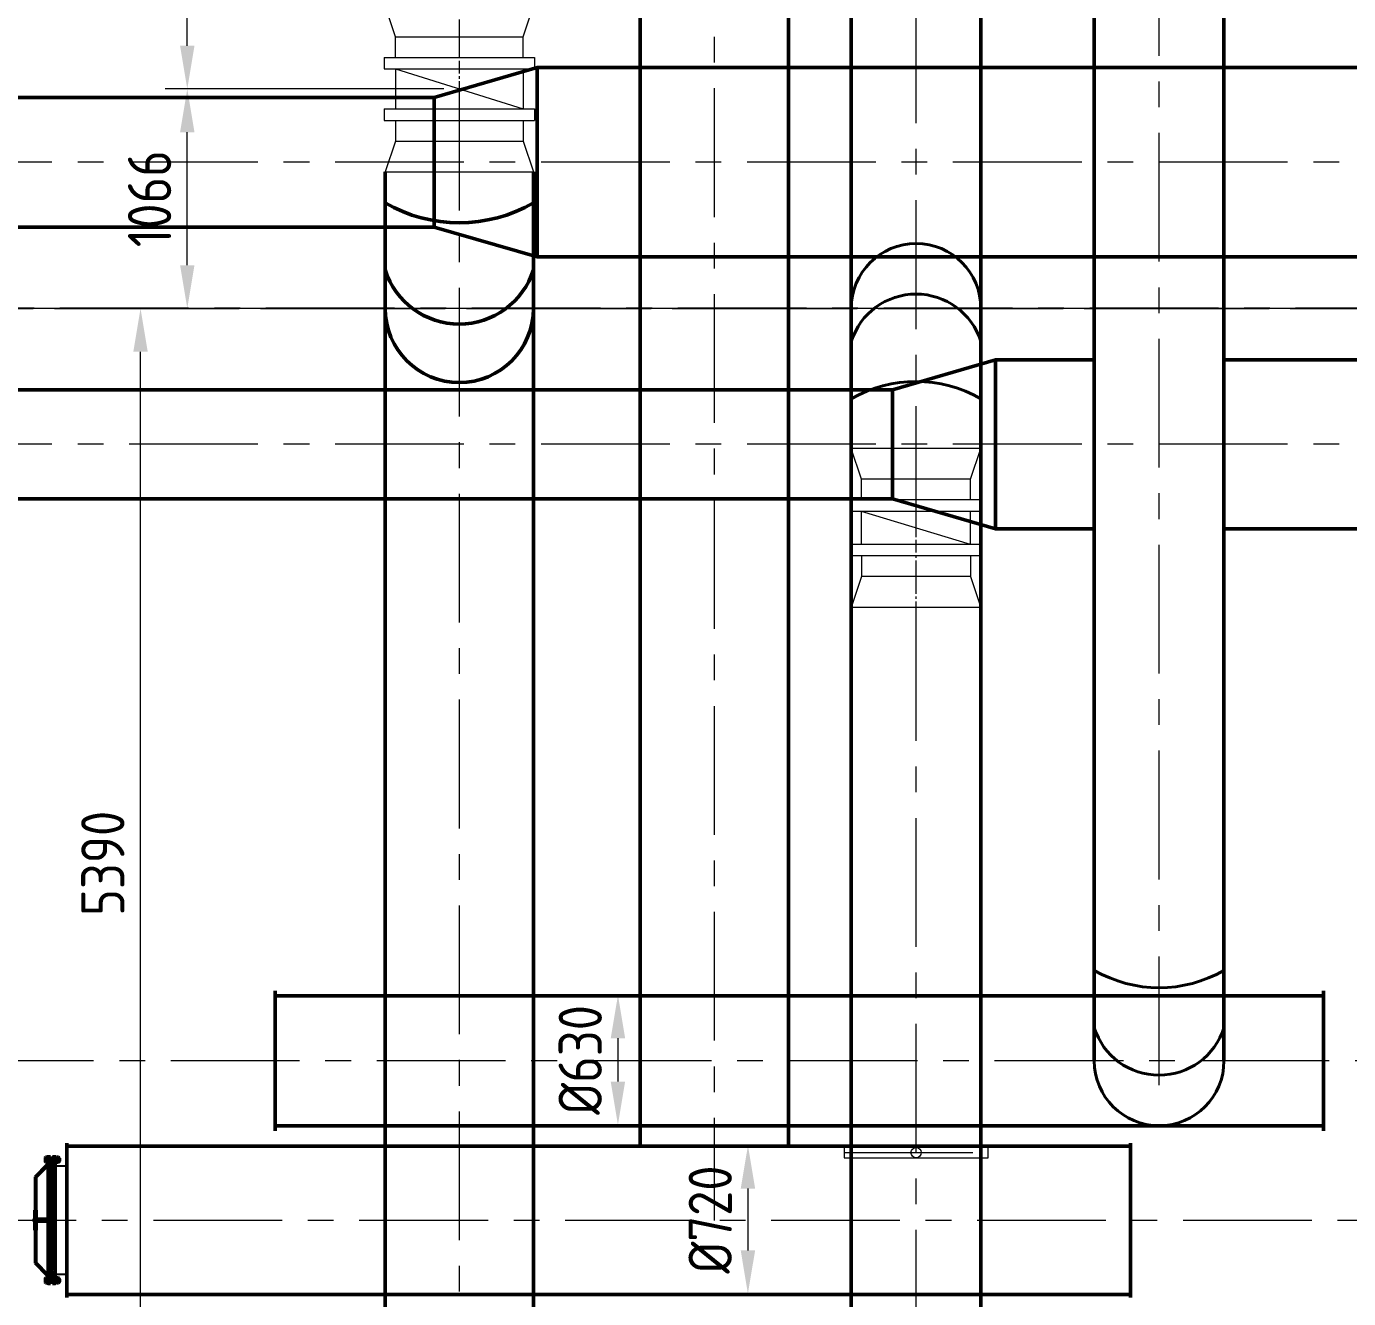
# Model space of a CAD drawing. Header units: millimetres. Extents: x 188205 to 604756, y -401673 to 15123.
# Drawn here: x 353562 to 359982, y -68161 to -61983 of the extents above; entities that cross this region are included whole.
import ezdxf

# ---------------------------------------------------------------- set-up
doc = ezdxf.new("R2010")
doc.units = ezdxf.units.MM
doc.header["$LTSCALE"] = 500
for name, pattern in [('CENTER', [2, 1.25, -0.25, 0.25, -0.25]), ('CONTINOUS', [0]), ('PHANTOM2', [1.25, 0.625, -0.125, 0.125, -0.125, 0.125, -0.125])]:
    doc.linetypes.add(name, pattern=pattern)
for name, color, linetype, lineweight in [('2D', 4, 'PHANTOM2', 20), ('air-smoke', 5, 'Continuous', 50), ('gas', 2, 'Continuous', 50), ('gas-smoke', 6, 'Continuous', 50), ('SHI', 7, 'Continuous', 40), ('WEN', 3, 'Continuous', 20), ('ZHONG', 1, 'CENTER', 20), ('中心线', 1, 'CENTER', 18)]:
    doc.layers.add(name, color=color, linetype=linetype, lineweight=lineweight)
doc.layers.add('air', color=7, linetype='Continuous', lineweight=50, true_color=0x77bec0)
doc.layers.add('HAN', color=9, linetype='Continuous')
doc.layers.add('X1', color=4, linetype='Continuous')
doc.styles.add('GB', font='gbenor.shx', dxfattribs={"bigfont": 'gbcbig.shx'})
doc.dimstyles.new('ISO-60', dxfattribs={"dimscale": 60, "dimtxt": 3.5, "dimasz": 3.5, "dimexe": 1.8, "dimexo": 1.25, "dimgap": 1.3, "dimtad": 1, "dimrnd": 1, "dimdsep": 46, "dimtxsty": 'GB', "dimcen": 0, "dimclrd": 3, "dimclre": 3, "dimclrt": 256, "dimadec": 0, "dimazin": 0, "dimtfac": 1, "dimtix": 1, "dimtmove": 0, "dimatfit": 3, "dimldrblk": 'DOTSMALL', "dimfxl": 0, "dimlwd": 20, "dimlwe": 20, "dimarcsym": 0})
pattern_1 = [(45, (-4402.3579, -2863.9112), (-0.71178518, 0.71178518), [])]
pattern_2 = [(45, (204.382, -1257.5965), (-3.558926, 3.558926), [])]
pattern_3 = [(45, (204.3822, -1206.0965), (-0.7117852, 0.7117852), [])]

# ---------------------------------------------------------------- blocks, each defined once
blk = doc.blocks.new('防爆膜-DN500')
at = {"layer": 'WEN'}
h = blk.add_hatch(dxfattribs=at)
h.set_pattern_fill('ANSI31', color=256, scale=8.05293, style=0)
h.set_pattern_definition([(45, (-4402.3579, -2894.9538), (-0.71178518, 0.71178518), [])])
h.paths.add_polyline_path([(-75.7, -40.6), (-76.5, -40.6), (-76.5, -135), (-75.7, -135)])
h = blk.add_hatch(dxfattribs=at)
h.set_pattern_fill('ANSI31', color=256, scale=8.05293, style=0)
h.set_pattern_definition([(45, (-4402.3579, -2946.4538), (-0.71178518, 0.71178518), [])])
h.paths.add_polyline_path([(-75.7, -186.5), (-76.5, -186.5), (-76.5, -260.5), (-75.7, -260.5)])
at = {"layer": 'X1'}
h = blk.add_hatch(dxfattribs=at)
h.set_pattern_fill('ANSI31', color=256, scale=40.26465, style=0)
h.set_pattern_definition([(45, (204.382, -1154.5965), (-3.558926, 3.558926), [])])
h.paths.add_polyline_path([(-55.6, 307), (-55.6, 308), (-55.6, 309.2), (-69.3, 309.2), (-69.3, 302.3), (-55.6, 302.3)])
h.paths.add_polyline_path([(-79, 309.2), (-92.7, 309.2), (-92.7, 302.3), (-79, 302.3)])
h.paths.add_polyline_path([(-79, 282.6), (-79, 283.8), (-92.7, 283.8), (-92.7, 278.2), (-92.7, 265.7), (-76.5, 265.7), (-76.5, 280.2)])
h.paths.add_polyline_path([(-55.6, 283.8), (-69.3, 283.8), (-69.3, 282.8, -0.198912), (-69.4, 282.5), (-71.7, 280.2), (-71.7, 265.7), (-55.6, 265.7)])
h = blk.add_hatch(dxfattribs=at)
h.set_pattern_fill('ANSI31', color=256, scale=8.05293, angle=90, style=0)
h.set_pattern_definition([(135, (204.3822, -1154.5965), (-0.7117852, -0.7117852), [])])
h.paths.add_polyline_path([(-75.7, 280.2), (-76.5, 280.2), (-76.5, 245), (-75.7, 245)])
at = {"layer": 'X1', "ltscale": 0.5}
h = blk.add_hatch(dxfattribs=at)
h.set_pattern_fill('ANSI37', color=256, scale=16.10586, style=0)
h.set_pattern_definition([(45, (204.3822, -1154.5965), (-1.4235704, 1.4235704), []), (135, (204.3822, -1154.5965), (-1.4235704, -1.4235704), [])])
h.paths.add_polyline_path([(-71.7, 280.2), (-75.7, 280.2), (-75.7, 265.7), (-71.7, 265.7)])
at = {"layer": 'X1'}
h = blk.add_hatch(dxfattribs=at)
h.set_pattern_fill('ANSI31', color=256, scale=8.05293, angle=90, style=0)
h.set_pattern_definition([(135, (204.3822, -1149.2151), (-0.7117852, -0.7117852), [])])
h.paths.add_polyline_path([(-75.7, 244.9), (-76.5, 244.9), (-76.5, 244.5), (-76.5, 186.3), (-75.7, 186.3)])
h = blk.add_hatch(dxfattribs=at)
h.set_pattern_fill('ANSI31', color=256, scale=8.05293, style=0)
h.set_pattern_definition([(315, (-4402.3579, 2894.9538), (-0.71178518, -0.71178518), [])])
h.paths.add_polyline_path([(-75.7, 40.6), (-76.5, 40.6), (-76.5, 135), (-75.7, 135)])
h = blk.add_hatch(dxfattribs=at)
h.set_pattern_fill('ANSI31', color=256, scale=24.15879, style=0)
h.set_pattern_definition([(45, (-2178.5933, -2894.9538), (-2.1353555, 2.1353555), [])])
h.paths.add_polyline_path([(-152.2, 44.9), (-157.1, 47.9), (-157.1, 20.8), (-152.2, 18.4)])
h.paths.add_polyline_path([(-147.4, 41.8), (-152.2, 44.9), (-152.2, 18.4), (-147.4, 16)])
h.paths.add_polyline_path([(-152.2, 18.4), (-157.1, 20.8), (-157.1, 6.4), (-152.2, 6.4)])
h.paths.add_polyline_path([(-147.4, 16), (-152.2, 18.4), (-152.2, 6.4), (-147.4, 6.4)])
h.paths.add_polyline_path([(-147.4, 48.3), (-152.2, 48.3), (-152.2, 44.9), (-147.4, 41.8)])
h.paths.add_polyline_path([(-152.2, 48.3), (-157.1, 48.3), (-157.1, 47.9), (-152.2, 44.9)])
h.paths.add_polyline_path([(-152.2, -6.4), (-157.1, -6.4), (-157.1, -48.3), (-152.2, -48.3)])
h.paths.add_polyline_path([(-147.4, -6.4), (-152.2, -6.4), (-152.2, -48.3), (-147.4, -48.3)])
h = blk.add_hatch(dxfattribs=at)
h.set_pattern_fill('ANSI31', color=256, scale=8.05293, style=0)
h.set_pattern_definition(pattern_3)
h.paths.add_polyline_path([(-75.7, 40.4), (-76.5, 40.4), (-76.5, 0), (-75.7, 0)])
h = blk.add_hatch(dxfattribs=at)
h.set_pattern_fill('ANSI31', color=256, scale=8.05293, style=0)
h.set_pattern_definition(pattern_3)
h.paths.add_polyline_path([(-75.7, 0), (-76.5, 0), (-76.5, -40.6), (-75.7, -40.6)])
at = {"layer": 'X1', "ltscale": 0.5}
h = blk.add_hatch(dxfattribs=at)
h.set_pattern_fill('ANSI31', color=256, scale=8.05293, style=0)
h.set_pattern_definition(pattern_1)
h.paths.add_polyline_path([(-75.7, -178), (-76.5, -178), (-76.5, -239.3), (-75.7, -239.3)])
at = {"layer": 'X1'}
h = blk.add_hatch(dxfattribs=at)
h.set_pattern_fill('ANSI31', color=256, scale=8.05293, style=0)
h.set_pattern_definition(pattern_1)
h.paths.add_polyline_path([(-75.7, -239.1), (-76.5, -239.1), (-76.5, -281), (-75.7, -281)])
at = {"layer": 'X1', "ltscale": 0.5}
h = blk.add_hatch(dxfattribs=at)
h.set_pattern_fill('ANSI31', color=256, scale=40.26465, style=0)
h.set_pattern_definition(pattern_2)
h.paths.add_polyline_path([(-92.7, -283.8), (-79, -283.8), (-79, -282.6), (-76.5, -280.2), (-76.5, -265.7), (-92.7, -265.7)])
h.paths.add_polyline_path([(-92.7, -302.3), (-92.7, -308), (-92.7, -309.2), (-79, -309.2), (-79, -302.3)])
h = blk.add_hatch(dxfattribs=at)
h.set_pattern_fill('ANSI31', color=256, scale=40.26465, style=0)
h.set_pattern_definition(pattern_2)
h.paths.add_polyline_path([(-71.7, -280.2), (-69.4, -282.5, -0.198912), (-69.3, -282.8), (-69.3, -283.8), (-55.6, -283.8), (-55.6, -278.2), (-55.6, -265.7), (-71.7, -265.7)])
h.paths.add_polyline_path([(-55.6, -309.2), (-55.6, -302.3), (-69.3, -302.3), (-69.3, -309.2)])
at = {"layer": '2D'}
for p, q in [((-61.2, 0), (-61.2, 265.7)), ((-61.2, 264.5), (0, 264.5)), ((-61.2, 261.3), (0, 261.3)), ((-61.2, 0), (-61.2, -265.7)), ((-61.2, -261.3), (0, -261.3)), ((-61.2, -264.5), (0, -264.5))]:
    blk.add_line(p, q, dxfattribs=at)
at = {"layer": 'HAN'}
for p, q in [((-91, 300), (-55.6, 300)), ((-91, 286.2), (-55.6, 286.2)), ((-38.1, 300), (-34.7, 300)), ((-38.1, 286.2), (-34.7, 286.2)), ((-91, -286.2), (-55.6, -286.2)), ((-91, -300), (-55.6, -300)), ((-38.1, -286.2), (-34.7, -286.2)), ((-38.1, -300), (-34.7, -300))]:
    blk.add_line(p, q, dxfattribs=at)
at = {"layer": 'HAN', "linetype": 'Continuous'}
for p, q in [((-160.5, 5.8), (-143.5, 5.8)), ((-97, 5.8), (-106.4, 5.8)), ((-81.9, 5.8), (-80.6, 5.8)), ((-160.5, -5.8), (-143.5, -5.8)), ((-97, -5.8), (-106.4, -5.8)), ((-81.9, -5.8), (-80.6, -5.8))]:
    blk.add_line(p, q, dxfattribs=at)
at = {"layer": 'SHI'}
for p, q in [((-97.5, 267.7), (-154.7, 209.7)), ((-92.7, 265.7), (-149.8, 207.7)), ((-105.1, 303.5), (-103.1, 307)), ((-105.1, 303.5), (-105.1, 282.6)), ((-105.1, 282.6), (-103.1, 279.1)), ((-103.1, 307), (-95.1, 307)), ((-103.1, 300.1), (-95.1, 300.1)), ((-103.1, 286.1), (-95.1, 286.1)), ((-103.1, 279.1), (-95.1, 279.1)), ((-97.5, 279.1), (-97.5, 267.7)), ((-97.5, 267.7), (-92.7, 265.7)), ((-95.1, 308), (-92.7, 308)), ((-95.1, 278.2), (-95.1, 308)), ((-95.1, 307), (-95.1, 279.1)), ((-95.1, 278.2), (-92.7, 278.2)), ((-92.7, 309.2), (-92.7, 9.9)), ((-79, 309.2), (-92.7, 309.2)), ((-79, 309.2), (-92.7, 309.2)), ((-92.7, 309.2), (-92.7, 250.2)), ((-92.7, 278.2), (-92.7, 308)), ((-92.7, 302.3), (-79, 302.3)), ((-92.7, 301.1), (-55.6, 301.1)), ((-92.7, 285), (-55.6, 285)), ((-92.7, 283.8), (-55.6, 283.8)), ((-91, 301.1), (-91, 285)), ((-80.6, 265.7), (-80.6, 0)), ((-79, 301.1), (-79, 309.2)), ((-79, 282.6), (-79, 285)), ((-79, 282.6), (-76.5, 280.2)), ((-79, 282.6), (-76.5, 280.2)), ((-77.4, 265.7), (-77.4, 0)), ((-77.4, 239.2), (-77.4, 260.1)), ((-76.5, 280.2), (-76.5, 0)), ((-76.5, 280.2), (-76.5, 239.1)), ((-76.5, 280.2), (-76.5, 239.1)), ((-76.5, 260.1), (-76.5, 0)), ((-75.7, 280.2), (-75.7, 0)), ((-69.4, 282.5), (-71.7, 280.2)), ((-71.7, 280.2), (-71.7, 249.2)), ((-71.7, 265.7), (-55.6, 265.7)), ((-70.9, 265.7), (-70.9, 250)), ((-69.3, 301.1), (-69.3, 309.2)), ((-69.3, 309.2), (-55.6, 309.2)), ((-69.3, 302.3), (-55.6, 302.3)), ((-69.3, 282.8), (-69.3, 285)), ((-67.7, 265.7), (-67.7, 248.7)), ((-55.6, 309.2), (-55.6, 0)), ((-55.6, 308), (-53.2, 308)), ((-55.6, 278.2), (-55.6, 308)), ((-55.6, 307), (-55.6, 279.1)), ((-55.6, 278.2), (-53.2, 278.2)), ((-53.2, 278.2), (-53.2, 308)), ((-53.2, 303.5), (-51.2, 307)), ((-53.2, 303.5), (-53.2, 282.6)), ((-53.2, 282.6), (-51.2, 279.1)), ((-51.2, 307), (-40.1, 307)), ((-51.2, 300.1), (-40.1, 300.1)), ((-51.2, 286.1), (-40.1, 286.1)), ((-51.2, 279.1), (-40.1, 279.1)), ((-38.1, 303.5), (-40.1, 307)), ((-38.1, 282.6), (-40.1, 279.1)), ((-38.1, 303.5), (-38.1, 282.6)), ((-38.1, 301.1), (-35.8, 301.1)), ((-38.1, 285), (-35.8, 285)), ((-34.7, 300), (-35.8, 301.1)), ((-35.8, 301.1), (-35.8, 285)), ((-35.8, 285), (-34.7, 286.2)), ((-34.7, 300), (-34.7, 286.2)), ((-154.7, 48.3), (-154.7, 209.7)), ((-154.7, 209.7), (-149.8, 207.7)), ((-149.8, 48.3), (-149.8, 207.7)), ((-74.9, 246), (-70.9, 250)), ((-74.9, 246), (-74.9, 0)), ((-71.7, 244.6), (-67.7, 248.7)), ((-71.7, 244.6), (-71.7, 0)), ((-160.5, 5.8), (-159.8, 6.4)), ((-160.5, -5.8), (-160.5, 5.8)), ((-159.8, 6.4), (-97, 6.4)), ((-159.8, 6.4), (-159.8, -6.4)), ((-157.1, 6.4), (-157.1, 48.3)), ((-157.1, 48.3), (-147.4, 48.3)), ((-147.4, 6.4), (-147.4, 48.3)), ((-143.5, 6.4), (-143.5, -6.4)), ((-106.4, 6.4), (-106.4, -6.4)), ((-97, -9.9), (-97, 9.9)), ((-90.5, 9.9), (-97, 9.9)), ((-90.5, 6.1), (-97, 6.1)), ((-89.4, 8), (-90.5, 9.9)), ((-89.4, -9.9), (-89.4, 9.9)), ((-82.9, 9.9), (-89.4, 9.9)), ((-89.4, -8), (-89.4, 8)), ((-82.9, 6.1), (-89.4, 6.1)), ((-81.9, 8), (-82.9, 9.9)), ((-81.9, -8), (-81.9, 8)), ((-81.9, 6.4), (-81.2, 6.4)), ((-81.2, 6.4), (-81.2, -6.4)), ((-80.6, 5.8), (-81.2, 6.4)), ((-80.6, -5.8), (-80.6, 5.8)), ((-80.6, -265.7), (-80.6, 0)), ((-77.4, -265.7), (-77.4, 0)), ((-76.5, -260.1), (-76.5, 0)), ((-76.5, -280.2), (-76.5, 0)), ((-75.7, -280.2), (-75.7, 0)), ((-74.9, -246), (-74.9, 0)), ((-71.7, -244.6), (-71.7, 0)), ((-55.6, -309.2), (-55.6, 0)), ((-159.8, -6.4), (-160.5, -5.8)), ((-159.8, -6.4), (-97, -6.4)), ((-157.1, -6.4), (-157.1, -48.3)), ((-157.1, -48.3), (-147.4, -48.3)), ((-154.7, -48.3), (-154.7, -209.7)), ((-149.8, -48.3), (-149.8, -207.7)), ((-147.4, -6.4), (-147.4, -48.3)), ((-90.5, -6.1), (-97, -6.1)), ((-90.5, -9.9), (-97, -9.9)), ((-92.7, -309.2), (-92.7, -9.9)), ((-89.4, -8), (-90.5, -9.9)), ((-82.9, -6.1), (-89.4, -6.1)), ((-82.9, -9.9), (-89.4, -9.9)), ((-81.9, -8), (-82.9, -9.9)), ((-81.9, -6.4), (-81.2, -6.4)), ((-81.2, -6.4), (-80.6, -5.8)), ((-154.7, -209.7), (-149.8, -207.7)), ((-97.5, -267.7), (-154.7, -209.7)), ((-92.7, -265.7), (-149.8, -207.7)), ((-92.7, -309.2), (-92.7, -243.5)), ((-74.9, -246), (-70.9, -250)), ((-71.7, -244.6), (-67.7, -248.7)), ((-71.7, -280.2), (-71.7, -249.2)), ((-70.9, -265.7), (-70.9, -250)), ((-67.7, -265.7), (-67.7, -248.7)), ((-105.1, -282.6), (-103.1, -279.1)), ((-105.1, -303.5), (-105.1, -282.6)), ((-105.1, -303.5), (-103.1, -307)), ((-103.1, -279.1), (-95.1, -279.1)), ((-103.1, -286.1), (-95.1, -286.1)), ((-103.1, -300.1), (-95.1, -300.1)), ((-103.1, -307), (-95.1, -307)), ((-97.5, -267.7), (-92.7, -265.7)), ((-97.5, -279.1), (-97.5, -267.7)), ((-95.1, -278.2), (-92.7, -278.2)), ((-95.1, -278.2), (-95.1, -308)), ((-95.1, -307), (-95.1, -279.1)), ((-95.1, -308), (-92.7, -308)), ((-92.7, -278.2), (-92.7, -308)), ((-92.7, -283.8), (-55.6, -283.8)), ((-92.7, -285), (-55.6, -285)), ((-92.7, -301.1), (-55.6, -301.1)), ((-92.7, -302.3), (-79, -302.3)), ((-79, -309.2), (-92.7, -309.2)), ((-79, -309.2), (-92.7, -309.2)), ((-91, -301.1), (-91, -285)), ((-79, -282.6), (-76.5, -280.2)), ((-79, -282.6), (-76.5, -280.2)), ((-79, -282.6), (-79, -285)), ((-79, -301.1), (-79, -309.2)), ((-71.7, -265.7), (-55.6, -265.7)), ((-69.4, -282.5), (-71.7, -280.2)), ((-69.3, -282.8), (-69.3, -285)), ((-69.3, -301.1), (-69.3, -309.2)), ((-69.3, -302.3), (-55.6, -302.3)), ((-69.3, -309.2), (-55.6, -309.2)), ((-55.6, -278.2), (-53.2, -278.2)), ((-55.6, -278.2), (-55.6, -308)), ((-55.6, -307), (-55.6, -279.1)), ((-55.6, -308), (-53.2, -308)), ((-53.2, -278.2), (-53.2, -308)), ((-53.2, -282.6), (-51.2, -279.1)), ((-53.2, -303.5), (-53.2, -282.6)), ((-53.2, -303.5), (-51.2, -307)), ((-51.2, -279.1), (-40.1, -279.1)), ((-51.2, -286.1), (-40.1, -286.1)), ((-51.2, -300.1), (-40.1, -300.1)), ((-51.2, -307), (-40.1, -307)), ((-38.1, -282.6), (-40.1, -279.1)), ((-38.1, -303.5), (-40.1, -307)), ((-38.1, -303.5), (-38.1, -282.6)), ((-38.1, -285), (-35.8, -285)), ((-38.1, -301.1), (-35.8, -301.1)), ((-35.8, -285), (-34.7, -286.2)), ((-35.8, -301.1), (-35.8, -285)), ((-34.7, -300), (-35.8, -301.1)), ((-34.7, -300), (-34.7, -286.2))]:
    blk.add_line(p, q, dxfattribs=at)
at = {"layer": 'SHI', "ltscale": 0.5}
for p, q in [((-92.7, 265.7), (-76.5, 265.7)), ((-76.5, 280.2), (-71.7, 280.2)), ((-76.5, 266.1), (-76.5, 266.1)), ((-75.7, 265.7), (-71.7, 265.7)), ((-92.7, -265.7), (-76.5, -265.7)), ((-76.5, -280.2), (-71.7, -280.2)), ((-75.7, -265.7), (-71.7, -265.7))]:
    blk.add_line(p, q, dxfattribs=at)
at = {"layer": 'SHI'}
for centre, radius, start, end in [((-99.6, 304.4), 5.6, 188.93925, 231.06075), ((-92, 293.1), 13.1, 147.79577, 212.20423), ((-99.6, 281.8), 5.6, 128.93925, 171.06075), ((-69.7, 282.8), 0.403, 315, 0), ((-47.7, 304.4), 5.6, 188.93925, 231.06075), ((-40.1, 293.1), 13.1, 147.79577, 212.20423), ((-47.7, 281.8), 5.6, 128.93925, 171.06075), ((-43.7, 304.4), 5.6, 308.93925, 351.06075), ((-51.2, 293.1), 13.1, 327.79577, 32.20423), ((-43.7, 281.8), 5.6, 8.93925, 51.06075), ((-92.8, 8.7), 3.39, 311.55011, 348.44989), ((-107.5, 0), 18.1, 340.14688, 19.85312), ((-85.2, 8.7), 3.39, 311.55011, 348.44989), ((-99.9, 0), 18.1, 340.14688, 19.85312), ((-92.8, -8.7), 3.39, 11.55011, 48.44989), ((-85.2, -8.7), 3.39, 11.55011, 48.44989), ((-99.6, -281.8), 5.6, 188.93925, 231.06075), ((-92, -293.1), 13.1, 147.79577, 212.20423), ((-99.6, -304.4), 5.6, 128.93925, 171.06075), ((-69.7, -282.8), 0.403, 0, 45), ((-47.7, -281.8), 5.6, 188.93925, 231.06075), ((-40.1, -293.1), 13.1, 147.79577, 212.20423), ((-47.7, -304.4), 5.6, 128.93925, 171.06075), ((-43.7, -281.8), 5.6, 308.93925, 351.06075), ((-51.2, -293.1), 13.1, 327.79577, 32.20423), ((-43.7, -304.4), 5.6, 8.93925, 51.06075)]:
    blk.add_arc(centre, radius, start, end, dxfattribs=at)
at = {"layer": 'WEN', "ltscale": 0.5}
for points in [[(-83.2, 265.7), (-80.6, 262.4), (-80.6, 265.7)], [(-67.7, 261.3), (-64.4, 265.7), (-67.7, 265.7)], [(-83.2, -265.7), (-80.6, -262.4), (-80.6, -265.7)], [(-67.7, -261.3), (-64.4, -265.7), (-67.7, -265.7)], [(-67.7, -261.3), (-64.4, -265.7), (-67.7, -265.7)]]:
    blk.add_solid(points, dxfattribs=at)
at = {"layer": 'ZHONG'}
for p, q in [((-95.1, 266.7), (-152.2, 208.7)), ((-27.3, 293.1), (-108.7, 293.1)), ((-95.1, 276.7), (-95.1, 266.7)), ((-152.2, 0), (-152.2, 208.7)), ((-164.8, 0), (0, 0)), ((-152.2, 0), (-152.2, -208.7)), ((-95.1, -266.7), (-152.2, -208.7)), ((-27.3, -293.1), (-108.7, -293.1)), ((-95.1, -276.7), (-95.1, -266.7))]:
    blk.add_line(p, q, dxfattribs=at)
blk = doc.blocks.new('gss-waste-master-1')
at = {"layer": 'gas'}
blk.add_line((9765, 2416), (9765, 3166), dxfattribs=at)
at = {"layer": 'gas-smoke'}
for p, q in [((7383.5, 11289), (7383.5, 3151)), ((8103.5, 11289), (8103.5, 3151)), ((6383.5, 8245), (6883.5, 8390)), ((6883.5, 7470), (6883.5, 8390)), ((13183.5, 8390), (6883.5, 8390)), ((6383.5, 8245), (1380.5, 8245)), ((6383.5, 7615), (6383.5, 8245)), ((6383.5, 7615), (1380.5, 7615)), ((6383.5, 7615), (6883.5, 7470)), ((13183.5, 7470), (6883.5, 7470)), ((4600, 2416), (4600, 3166)), ((4600, 3151), (9765, 3151)), ((4600, 2431), (9765, 2431))]:
    blk.add_line(p, q, dxfattribs=at)
at = {"layer": 'ZHONG'}
for p, q in [((7743.5, 11289), (7743.5, 2791)), ((44527.5, 7930), (1380.5, 7930)), ((20191.3, 7220), (-126.5, 7222.1)), ((19.8, 2793.1), (16683.1, 2791))]:
    blk.add_line(p, q, dxfattribs=at)
blk.add_blockref('防爆膜-DN500', (4600, 2792.5))
blk = doc.blocks.new('air-waste-master-1')
at = {"layer": 'air-smoke'}
for p, q in [((8577, 3566), (8577, 10874)), ((9207, 3566), (9207, 10874)), ((7597, 6824.5), (8097, 6970)), ((8097, 6970), (8097, 6150)), ((8577, 6970), (8097, 6970)), ((14477, 6970), (9207, 6970)), ((7597, 6824.5), (2232.5, 6824.5)), ((7597, 6824.5), (7597, 6295.5)), ((7597, 6295.5), (2232.5, 6295.5)), ((7597, 6295.5), (8097, 6150)), ((8577, 6150), (8097, 6150)), ((14477, 6150), (9207, 6150)), ((4600, 3226), (4600, 3906)), ((4600, 3881), (9690, 3881)), ((9690, 3226), (9690, 3906)), ((4600, 3251), (9690, 3251))]:
    blk.add_line(p, q, dxfattribs=at)
at = {"layer": 'SHI'}
for centre, radius, start, end in [((8892, 4550.8), 630, 240, 300), ((8892, 3826.6), 330.4, 197.58795, 342.41205), ((8892, 3566), 315, 180, 0)]:
    blk.add_arc(centre, radius, start, end, dxfattribs=at)
at = {"layer": 'ZHONG'}
for p, q in [((8892, 3447.3), (8892, 10874)), ((18967.8, 7220), (-151.4, 7220)), ((43516, 6560), (1968, 6560)), ((16718.4, 3566), (-316.5, 3566))]:
    blk.add_line(p, q, dxfattribs=at)
blk = doc.blocks.new('jt-dn600-a')
at = {"linetype": 'CONTINOUS'}
for p, q in [((-403, -360), (-403, 360)), ((-153, -365.5), (-153, 365.5)), ((-97, -365.5), (-97, 365.5)), ((97, -365.5), (97, 365.5)), ((153, -365.5), (153, 365.5)), ((403, -360), (403, 360)), ((-153, 309.5), (-253, 309.5)), ((-253, -309.5), (-253, 309.5)), ((153, 309.5), (253, 309.5)), ((253, -309.5), (253, 309.5)), ((-153, -309.5), (-253, -309.5)), ((153, -309.5), (253, -309.5))]:
    blk.add_line(p, q, dxfattribs=at)
for p, q in [((-253, 309.5), (-403, 360)), ((-153, 365.5), (-97, 365.5)), ((97, 365.5), (153, 365.5)), ((253, 309.5), (403, 360)), ((-97, 309.5), (97, 309.5)), ((-97, -309.5), (97, 309.5)), ((-253, -309.5), (-403, -360)), ((-97, -309.5), (97, -309.5)), ((253, -309.5), (403, -360)), ((-153, -365.5), (-97, -365.5)), ((97, -365.5), (153, -365.5))]:
    blk.add_line(p, q)
at = {"layer": '中心线', "ltscale": 0.1}
blk.add_line((-437.1, 0), (429, 0), dxfattribs=at)
blk = doc.blocks.new('gas-master-1')
at = {"layer": 'gas'}
for p, q in [((6145, 663), (6145, -6351)), ((6865, 663), (6865, -6351))]:
    blk.add_line(p, q, dxfattribs=at)
for centre, radius, start, end in [((6505, 1136), 720, 240, 300), ((6505, 301.7), 377.7, 197.58795, 342.41205), ((6505, 0), 360, 180, 0)]:
    blk.add_arc(centre, radius, start, end, dxfattribs=at)
at = {"layer": 'ZHONG'}
for p, q in [((6505, 9100), (6505, -5991)), ((-1210.7, 0), (28755.5, 0))]:
    blk.add_line(p, q, dxfattribs=at)
at = {"rotation": 270}
blk.add_blockref('jt-dn600-a', (6505, 1066), dxfattribs=at)
blk = doc.blocks.new('jt-dn500-a')
at = {"linetype": 'CONTINOUS'}
for p, q in [((-386, -315), (-386, 315)), ((-136, 264.5), (-236, 264.5)), ((-236, -264.5), (-236, 264.5)), ((-136, -320.5), (-136, 320.5)), ((-80, -320.5), (-80, 320.5)), ((80, -320.5), (80, 320.5)), ((136, -320.5), (136, 320.5)), ((136, 264.5), (236, 264.5)), ((236, -264.5), (236, 264.5)), ((386, -315), (386, 315)), ((-136, -264.5), (-236, -264.5)), ((136, -264.5), (236, -264.5))]:
    blk.add_line(p, q, dxfattribs=at)
for p, q in [((-236, 264.5), (-386, 315)), ((-136, 320.5), (-80, 320.5)), ((-80, 264.5), (80, 264.5)), ((-80, -264.5), (80, 264.5)), ((80, 320.5), (136, 320.5)), ((236, 264.5), (386, 315)), ((-236, -264.5), (-386, -315)), ((-136, -320.5), (-80, -320.5)), ((-80, -264.5), (80, -264.5)), ((80, -320.5), (136, -320.5)), ((236, -264.5), (386, -315))]:
    blk.add_line(p, q)
at = {"layer": '中心线', "ltscale": 0.1}
blk.add_line((-420.1, 0), (412, 0), dxfattribs=at)
blk = doc.blocks.new('air-master-1')
blk.add_lwpolyline([(-24563, 4975), (-23863, 4975), (-23863, 5025), (-24563, 5025)], close=True)
blk.add_circle((-24213, 5000), 25)
at = {"layer": 'air'}
for p, q in [((-24528, 410), (-24528, 15911)), ((-23898, 410), (-23898, 15911))]:
    blk.add_line(p, q, dxfattribs=at)
at = {"layer": 'SHI'}
for centre, radius, start, end in [((-24213, 9100), 315, 0, 180), ((-24213, 8839.4), 330.4, 17.58795, 162.41205), ((-24213, 8115.2), 630, 60, 120)]:
    blk.add_arc(centre, radius, start, end, dxfattribs=at)
at = {"layer": 'ZHONG'}
for p, q in [((-24213, 0), (-24213, 16226)), ((-17218, 9100), (-33124.7, 9100)), ((-16307.1, 9100), (-33124.7, 9100)), ((-24563, 5000), (-23863, 5000))]:
    blk.add_line(p, q, dxfattribs=at)
at = {"rotation": 90}
blk.add_blockref('jt-dn500-a', (-24213, 8034), dxfattribs=at)
blk = doc.blocks.new('*D69')
at = {"layer": 'Defpoints', "color": 0}
for p in [(354343.3, -62286.7), (355664.2, -62286.7), (355031.8, -63352.7)]:
    blk.add_point(p, dxfattribs=at)
at = {"layer": 'WEN', "color": 3, "lineweight": 20}
for p, q in [((355589.2, -62286.7), (354235.3, -62286.7)), ((354343.3, -63142.7), (354343.3, -62496.7)), ((354956.8, -63352.7), (354235.3, -63352.7))]:
    blk.add_line(p, q, dxfattribs=at)
at = {"layer": 'WEN', "color": 3}
for points in [[(354308.3, -62496.7), (354378.3, -62496.7), (354343.3, -62286.7)], [(354308.3, -63142.7), (354378.3, -63142.7), (354343.3, -63352.7)]]:
    blk.add_solid(points, dxfattribs=at)
at = {"layer": 'WEN', "insert": (354160.3, -62819.7), "char_height": 210, "attachment_point": 5, "rotation": 90, "style": 'GB'}
blk.add_mtext('1066', dxfattribs=at)
blk = doc.blocks.new('_DotSmall')
at = {"color": 0, "linetype": 'ByBlock', "const_width": 0.5}
blk.add_lwpolyline([(-0.0625, 0, 1), (0.0625, 0, 1)], format="xyb", close=True, dxfattribs=at)
blk = doc.blocks.new('*D70')
at = {"layer": 'Defpoints', "color": 0}
for p in [(354343.3, -59352.7), (355664.2, -59352.7), (355664.2, -62286.7)]:
    blk.add_point(p, dxfattribs=at)
at = {"layer": 'WEN', "color": 3, "lineweight": 20}
for p, q in [((355589.2, -59352.7), (354235.3, -59352.7)), ((354343.3, -62076.7), (354343.3, -59562.7)), ((355589.2, -62286.7), (354235.3, -62286.7))]:
    blk.add_line(p, q, dxfattribs=at)
at = {"layer": 'WEN', "color": 3}
for points in [[(354308.3, -59562.7), (354378.3, -59562.7), (354343.3, -59352.7)], [(354308.3, -62076.7), (354378.3, -62076.7), (354343.3, -62286.7)]]:
    blk.add_solid(points, dxfattribs=at)
at = {"layer": 'WEN', "insert": (354160.3, -60819.7), "char_height": 210, "attachment_point": 5, "rotation": 90, "style": 'GB'}
blk.add_mtext('2934', dxfattribs=at)
blk = doc.blocks.new('*D84')
at = {"layer": 'Defpoints', "color": 0}
for p in [(354116.3, -63352.7), (354125.3, -63352.7), (354409.6, -68742.7)]:
    blk.add_point(p, dxfattribs=at)
at = {"layer": 'WEN', "color": 3, "lineweight": 20}
for p, q in [((354050.3, -63352.7), (354008.3, -63352.7)), ((354116.3, -68532.7), (354116.3, -63562.7)), ((354334.6, -68742.7), (354008.3, -68742.7))]:
    blk.add_line(p, q, dxfattribs=at)
at = {"layer": 'WEN', "color": 3}
for points in [[(354081.3, -63562.7), (354151.3, -63562.7), (354116.3, -63352.7)], [(354081.3, -68532.7), (354151.3, -68532.7), (354116.3, -68742.7)]]:
    blk.add_solid(points, dxfattribs=at)
at = {"layer": 'WEN', "insert": (353933.3, -66047.7), "char_height": 210, "attachment_point": 5, "rotation": 90, "style": 'GB'}
blk.add_mtext('5390', dxfattribs=at)
blk = doc.blocks.new('*D380')
at = {"layer": 'Defpoints', "color": 0}
for p in [(356434.6, -66687.3), (356434.3, -67317.3), (356434.3, -67317.3)]:
    blk.add_point(p, dxfattribs=at)
at = {"layer": 'WEN', "color": 3, "lineweight": 20}
for p, q in [((356359.6, -66687.3), (356326.6, -66687.3)), ((356434.5, -66897.3), (356434.4, -67107.3)), ((356359.3, -67317.3), (356326.3, -67317.3))]:
    blk.add_line(p, q, dxfattribs=at)
at = {"layer": 'WEN', "color": 3}
for points in [[(356399.5, -66897.3), (356469.5, -66897.3), (356434.6, -66687.3)], [(356399.4, -67107.3), (356469.4, -67107.3), (356434.3, -67317.3)]]:
    blk.add_solid(points, dxfattribs=at)
at = {"layer": 'WEN', "insert": (356251.5, -67002.2), "char_height": 210, "attachment_point": 5, "rotation": 89.97857, "style": 'GB'}
blk.add_mtext('%%c630', dxfattribs=at)
blk = doc.blocks.new('*D381')
at = {"layer": 'Defpoints', "color": 0}
for p in [(357030.6, -67417.5), (357030.3, -68137.5), (357065.5, -68137.6)]:
    blk.add_point(p, dxfattribs=at)
at = {"layer": 'WEN', "color": 3, "lineweight": 20}
for p, q in [((357105.6, -67417.6), (357173.8, -67417.6)), ((357065.7, -67627.6), (357065.6, -67927.6)), ((357105.3, -68137.6), (357173.5, -68137.6))]:
    blk.add_line(p, q, dxfattribs=at)
at = {"layer": 'WEN', "color": 3}
for points in [[(357030.7, -67627.5), (357100.7, -67627.6), (357065.8, -67417.6)], [(357030.6, -67927.5), (357100.6, -67927.6), (357065.5, -68137.6)]]:
    blk.add_solid(points, dxfattribs=at)
at = {"layer": 'WEN', "insert": (356882.6, -67777.5), "char_height": 210, "attachment_point": 5, "rotation": 89.97857, "style": 'GB'}
blk.add_mtext('%%c720', dxfattribs=at)

msp = doc.modelspace()

# ---------------------------------------------------------------- linework, layer by layer
at = {"layer": 'ZHONG'}
for p, q in [((342720.805, -63352.699), (397769.896, -63352.699)), ((368280.013, -63352.699), (345020.805, -63352.699))]:
    msp.add_line(p, q, dxfattribs=at)

# ---------------------------------------------------------------- block references
at = {"layer": 'WEN'}
for name, p in [('gas-master-1', (349159.217, -63352.699)), ('air-master-1', (382095.213, -72452.699)), ('gss-waste-master-1', (349158.726, -70572.699)), ('air-waste-master-1', (350170.219, -70572.699))]:
    msp.add_blockref(name, p, dxfattribs=at)

# ---------------------------------------------------------------- dimensions: what is measured, and where the dimension line sits
for base, p1, p2, angle, override, picture, middle in [((354343.325, -59352.699), (355664.217, -62286.699), (355664.217, -59352.699), 90, {"dimtmove": 1}, '*D70', (354160.325, -60819.699)), ((356434.338, -67317.307), (356434.573, -66687.307), (356434.338, -67317.307), 269.9785674, {"dimpost": '%%c<>'}, '*D380', (356251.456, -67002.239)), ((357065.514, -68137.556), (357030.563, -67417.543), (357030.294, -68137.543), 269.9785674, {"dimpost": '%%c<>'}, '*D381', (356882.649, -67777.487))]:
    dim = msp.add_linear_dim(base=base, p1=p1, p2=p2, angle=angle, dimstyle='ISO-60', override=override, dxfattribs=at)
    dim.commit()
    dim.dimension.update_dxf_attribs({"geometry": picture, "text_midpoint": middle})
for base, p1, p2, picture, middle in [((354343.325, -62286.699), (355031.755, -63352.699), (355664.217, -62286.699), '*D69', (354160.325, -62819.699)), ((354116.332, -63352.699), (354409.601, -68742.699), (354125.294, -63352.699), '*D84', (353933.332, -66047.699))]:
    dim = msp.add_linear_dim(base=base, p1=p1, p2=p2, angle=90, dimstyle='ISO-60', dxfattribs=at)
    dim.commit()
    dim.dimension.update_dxf_attribs({"geometry": picture, "text_midpoint": middle})

doc.saveas('drawing.dxf')
